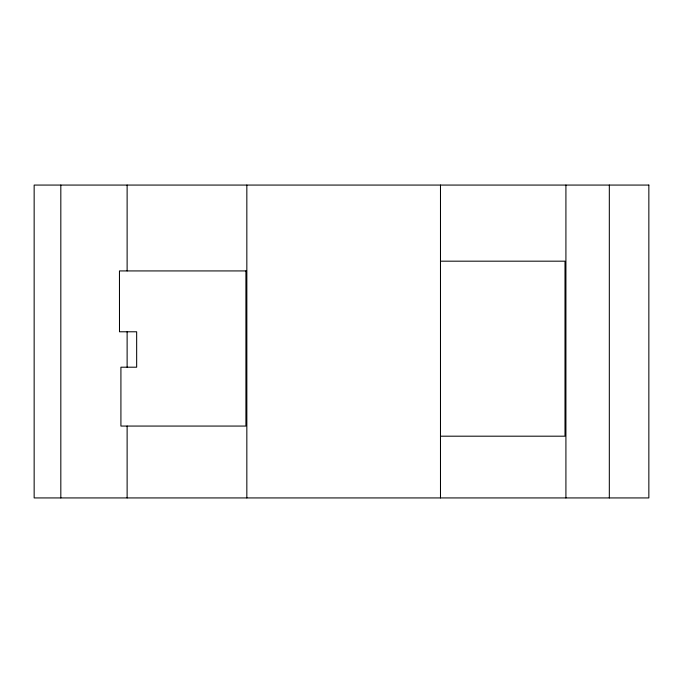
<?xml version="1.0" encoding="UTF-8"?>
<svg xmlns="http://www.w3.org/2000/svg" width="683" height="683" viewBox="0 0 683 683"><rect width="100%" height="100%" fill="white"/><g stroke="black" fill="none" stroke-linecap="round" stroke-linejoin="round"><path stroke-width="1.02" d="M440.484 261.179L565.003 261.179L565.003 436.189L440.484 436.189M609.321 185.067L609.321 497.933M565.917 185.067L565.917 497.933M440.484 185.067L440.484 497.933M246.836 185.067L246.836 497.933M127.123 185.067L127.123 270.929M127.123 331.784L127.123 367.198M127.123 426.064L127.123 497.933M60.821 185.067L60.821 497.933M648.85 185.067L34.15 185.067L34.15 497.933L648.85 497.933L648.85 185.067M245.914 270.929L119.457 270.929L119.491 331.784L136.66 331.784L136.66 367.198L120.917 367.198L120.917 426.064L245.923 426.064L245.914 270.929"/></g></svg>
